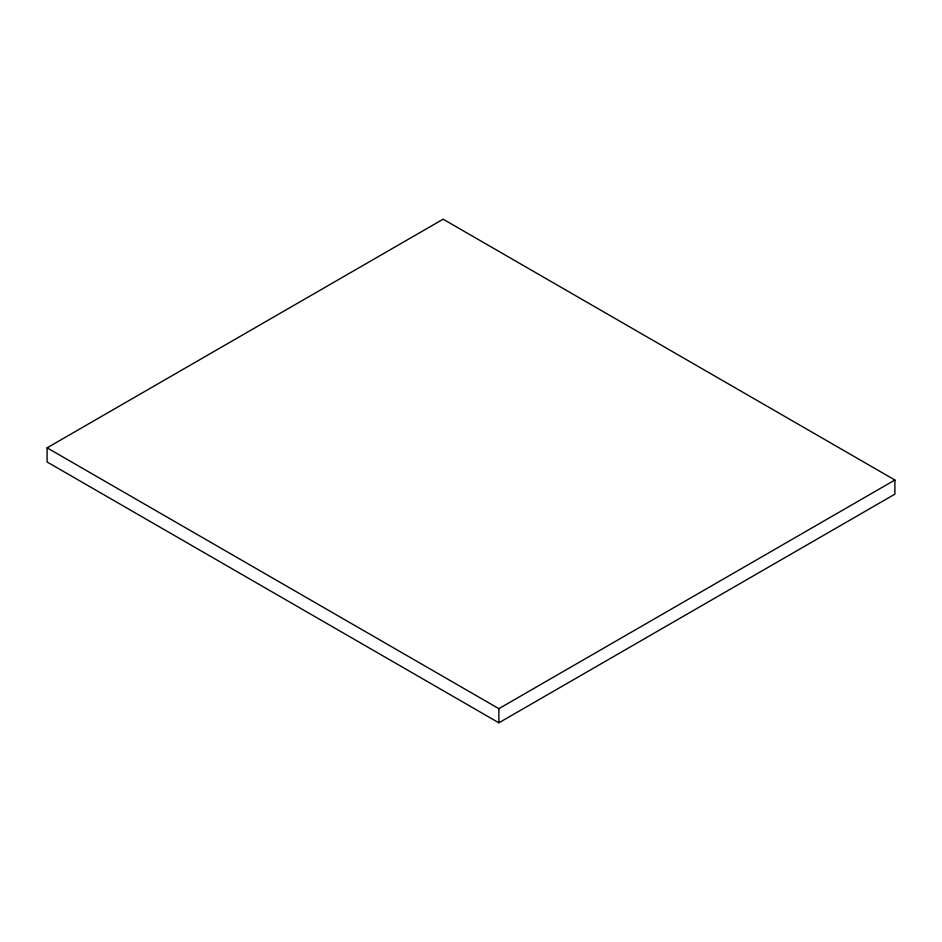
<?xml version="1.0" encoding="UTF-8"?>
<svg xmlns="http://www.w3.org/2000/svg" width="942" height="942" viewBox="0 0 942 942"><rect width="100%" height="100%" fill="white"/><g stroke="black" fill="none" stroke-linecap="round" stroke-linejoin="round"><path stroke-width="1.41" d="M47.1 447.839L443.129 219.192L894.9 480.02L894.9 494.161L498.871 722.808L47.1 461.98L47.1 447.839L498.871 708.667L894.9 480.02M498.871 708.667L498.871 722.808"/></g></svg>
